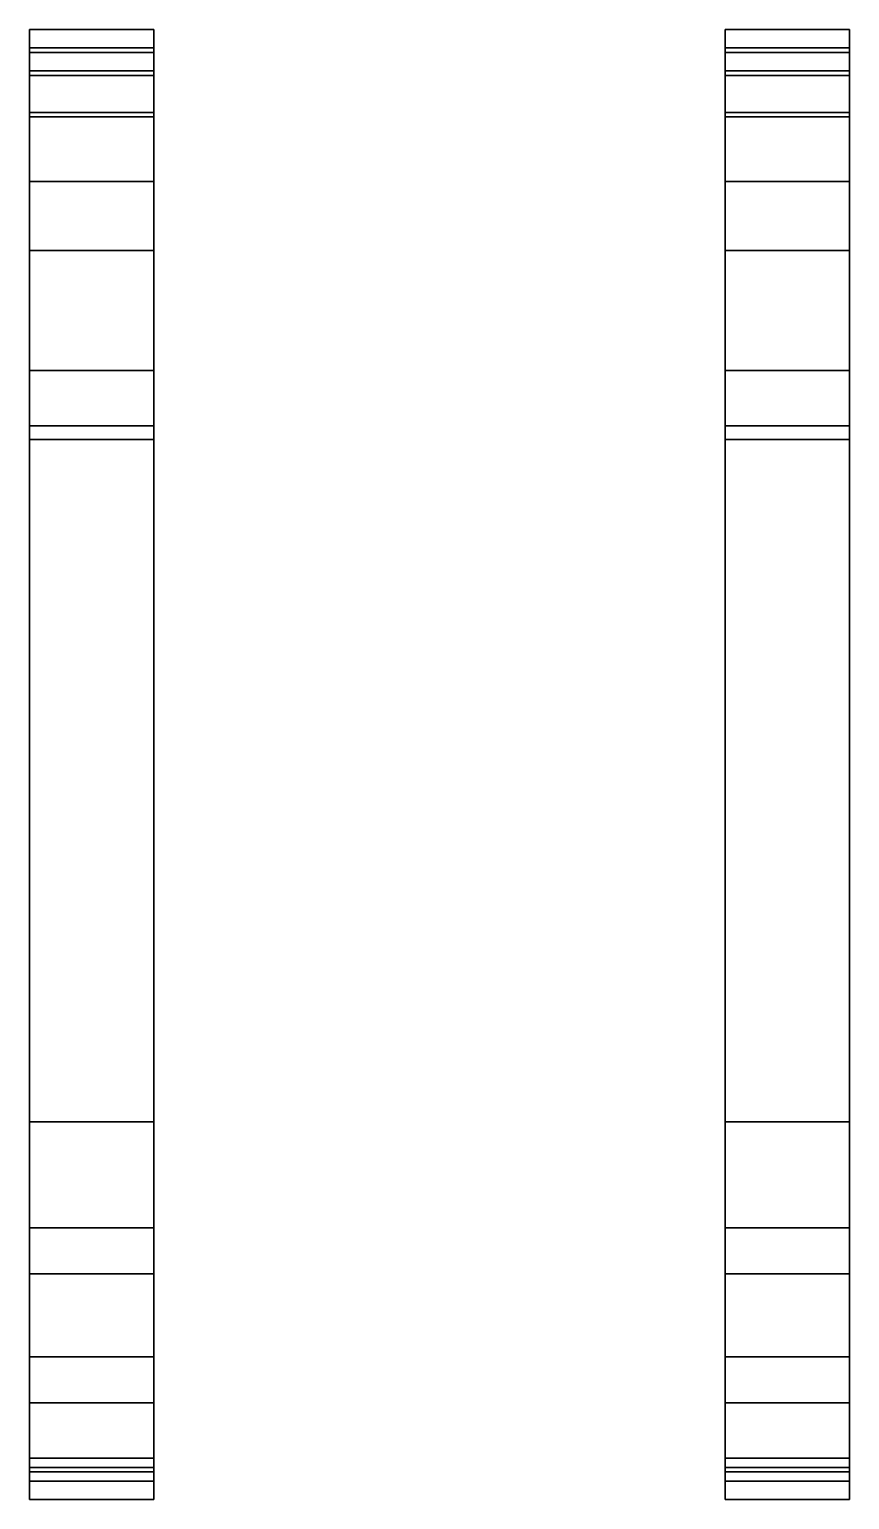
# Model space of a CAD drawing. Extents: x -0.89 to 0.89, y -1.76 to 1.43.
import ezdxf

# ---------------------------------------------------------------- set-up
doc = ezdxf.new("R2010")
doc.units = 0
doc.layers.add('TRACKS', color=3, linetype='CONTINUOUS')

msp = doc.modelspace()

# ---------------------------------------------------------------- linework, layer by layer
at = {"layer": 'TRACKS'}
for points in [[(-0.62, 1.43, 0.42), (-0.62, 1.38, 0.29), (-0.89, 1.38, 0.29), (-0.89, 1.43, 0.42)], [(-0.89, 1.43, 0.42), (-0.89, 1.38, 0.29), (-0.89, 1.33, 0.29), (-0.89, 1.38, 0.42)], [(-0.62, 1.39, 0.62), (-0.62, 1.43, 0.52), (-0.89, 1.43, 0.52), (-0.89, 1.39, 0.62)], [(-0.89, 1.39, 0.62), (-0.89, 1.43, 0.52), (-0.89, 1.38, 0.52), (-0.89, 1.34, 0.62)], [(-0.89, 1.43, 0.52), (-0.89, 1.43, 0.42), (-0.89, 1.38, 0.42), (-0.89, 1.38, 0.52)], [(-0.62, 1.43, 0.52), (-0.62, 1.43, 0.42), (-0.89, 1.43, 0.42), (-0.89, 1.43, 0.52)], [(-0.62, 1.33, 0.29), (-0.62, 1.38, 0.29), (-0.62, 1.43, 0.42), (-0.62, 1.38, 0.42)], [(-0.62, 1.38, 0.52), (-0.62, 1.43, 0.52), (-0.62, 1.39, 0.62), (-0.62, 1.34, 0.62)], [(-0.62, 1.38, 0.42), (-0.62, 1.43, 0.42), (-0.62, 1.43, 0.52), (-0.62, 1.38, 0.52)], [(0.62, 1.43, 0.42), (0.62, 1.38, 0.29), (0.62, 1.33, 0.29), (0.62, 1.38, 0.42)], [(0.89, 1.43, 0.42), (0.89, 1.38, 0.29), (0.62, 1.38, 0.29), (0.62, 1.43, 0.42)], [(0.62, 1.43, 0.52), (0.62, 1.43, 0.42), (0.62, 1.38, 0.42), (0.62, 1.38, 0.52)], [(0.89, 1.43, 0.52), (0.89, 1.43, 0.42), (0.62, 1.43, 0.42), (0.62, 1.43, 0.52)], [(0.62, 1.39, 0.62), (0.62, 1.43, 0.52), (0.62, 1.38, 0.52), (0.62, 1.34, 0.62)], [(0.89, 1.39, 0.62), (0.89, 1.43, 0.52), (0.62, 1.43, 0.52), (0.62, 1.39, 0.62)], [(0.89, 1.33, 0.29), (0.89, 1.38, 0.29), (0.89, 1.43, 0.42), (0.89, 1.38, 0.42)], [(0.89, 1.38, 0.42), (0.89, 1.43, 0.42), (0.89, 1.43, 0.52), (0.89, 1.38, 0.52)], [(0.89, 1.38, 0.52), (0.89, 1.43, 0.52), (0.89, 1.39, 0.62), (0.89, 1.34, 0.62)], [(-0.62, 1.25, 0.76), (-0.62, 1.39, 0.62), (-0.89, 1.39, 0.62), (-0.89, 1.25, 0.76)], [(-0.89, 1.25, 0.76), (-0.89, 1.39, 0.62), (-0.89, 1.34, 0.62), (-0.89, 1.24, 0.72)], [(-0.89, 1.38, 0.42), (-0.89, 1.33, 0.29), (-0.62, 1.33, 0.29), (-0.62, 1.38, 0.42)], [(-0.89, 1.38, 0.29), (-0.89, 1.24, 0.16), (-0.89, 1.24, 0.2), (-0.89, 1.33, 0.29)], [(-0.62, 1.38, 0.29), (-0.62, 1.24, 0.16), (-0.89, 1.24, 0.16), (-0.89, 1.38, 0.29)], [(-0.89, 1.34, 0.62), (-0.89, 1.38, 0.52), (-0.62, 1.38, 0.52), (-0.62, 1.34, 0.62)], [(-0.89, 1.38, 0.52), (-0.89, 1.38, 0.42), (-0.62, 1.38, 0.42), (-0.62, 1.38, 0.52)], [(-0.62, 1.34, 0.62), (-0.62, 1.39, 0.62), (-0.62, 1.25, 0.76), (-0.62, 1.24, 0.72)], [(-0.62, 1.24, 0.2), (-0.62, 1.24, 0.16), (-0.62, 1.38, 0.29), (-0.62, 1.33, 0.29)], [(0.62, 1.25, 0.76), (0.62, 1.39, 0.62), (0.62, 1.34, 0.62), (0.62, 1.24, 0.72)], [(0.89, 1.25, 0.76), (0.89, 1.39, 0.62), (0.62, 1.39, 0.62), (0.62, 1.25, 0.76)], [(0.62, 1.38, 0.29), (0.62, 1.24, 0.16), (0.62, 1.24, 0.2), (0.62, 1.33, 0.29)], [(0.89, 1.38, 0.29), (0.89, 1.24, 0.16), (0.62, 1.24, 0.16), (0.62, 1.38, 0.29)], [(0.62, 1.38, 0.42), (0.62, 1.33, 0.29), (0.89, 1.33, 0.29), (0.89, 1.38, 0.42)], [(0.62, 1.38, 0.52), (0.62, 1.38, 0.42), (0.89, 1.38, 0.42), (0.89, 1.38, 0.52)], [(0.62, 1.34, 0.62), (0.62, 1.38, 0.52), (0.89, 1.38, 0.52), (0.89, 1.34, 0.62)], [(0.89, 1.34, 0.62), (0.89, 1.39, 0.62), (0.89, 1.25, 0.76), (0.89, 1.24, 0.72)], [(0.89, 1.24, 0.2), (0.89, 1.24, 0.16), (0.89, 1.38, 0.29), (0.89, 1.33, 0.29)], [(-0.89, 1.24, 0.72), (-0.89, 1.34, 0.62), (-0.62, 1.34, 0.62), (-0.62, 1.24, 0.72)], [(0.62, 1.24, 0.72), (0.62, 1.34, 0.62), (0.89, 1.34, 0.62), (0.89, 1.24, 0.72)], [(-0.89, 1.33, 0.29), (-0.89, 1.24, 0.2), (-0.62, 1.24, 0.2), (-0.62, 1.33, 0.29)], [(0.62, 1.33, 0.29), (0.62, 1.24, 0.2), (0.89, 1.24, 0.2), (0.89, 1.33, 0.29)], [(-0.62, 1.1, 0.79), (-0.62, 1.25, 0.76), (-0.89, 1.25, 0.76), (-0.89, 1.1, 0.79)], [(-0.89, 1.1, 0.79), (-0.89, 1.25, 0.76), (-0.89, 1.24, 0.72), (-0.89, 1.1, 0.75)], [(-0.62, 1.24, 0.72), (-0.62, 1.25, 0.76), (-0.62, 1.1, 0.79), (-0.62, 1.1, 0.75)], [(0.62, 1.1, 0.79), (0.62, 1.25, 0.76), (0.62, 1.24, 0.72), (0.62, 1.1, 0.75)], [(0.89, 1.1, 0.79), (0.89, 1.25, 0.76), (0.62, 1.25, 0.76), (0.62, 1.1, 0.79)], [(0.89, 1.24, 0.72), (0.89, 1.25, 0.76), (0.89, 1.1, 0.79), (0.89, 1.1, 0.75)], [(-0.62, 1.24, 0.16), (-0.62, 0.57, 0.02), (-0.89, 0.57, 0.02), (-0.89, 1.24, 0.16)], [(-0.89, 1.24, 0.16), (-0.89, 0.57, 0.02), (-0.89, 0.57, 0.06), (-0.89, 1.24, 0.2)], [(-0.89, 1.24, 0.2), (-0.89, 0.57, 0.06), (-0.62, 0.57, 0.06), (-0.62, 1.24, 0.2)], [(-0.89, 1.1, 0.75), (-0.89, 1.24, 0.72), (-0.62, 1.24, 0.72), (-0.62, 1.1, 0.75)], [(-0.62, 0.57, 0.06), (-0.62, 0.57, 0.02), (-0.62, 1.24, 0.16), (-0.62, 1.24, 0.2)], [(0.62, 1.24, 0.16), (0.62, 0.57, 0.02), (0.62, 0.57, 0.06), (0.62, 1.24, 0.2)], [(0.89, 1.24, 0.16), (0.89, 0.57, 0.02), (0.62, 0.57, 0.02), (0.62, 1.24, 0.16)], [(0.62, 1.24, 0.2), (0.62, 0.57, 0.06), (0.89, 0.57, 0.06), (0.89, 1.24, 0.2)], [(0.62, 1.1, 0.75), (0.62, 1.24, 0.72), (0.89, 1.24, 0.72), (0.89, 1.1, 0.75)], [(0.89, 0.57, 0.06), (0.89, 0.57, 0.02), (0.89, 1.24, 0.16), (0.89, 1.24, 0.2)], [(-0.62, 0.95, 0.76), (-0.62, 1.1, 0.79), (-0.89, 1.1, 0.79), (-0.89, 0.95, 0.76)], [(-0.89, 0.95, 0.76), (-0.89, 1.1, 0.79), (-0.89, 1.1, 0.75), (-0.89, 0.95, 0.72)], [(-0.89, 0.95, 0.72), (-0.89, 1.1, 0.75), (-0.62, 1.1, 0.75), (-0.62, 0.95, 0.72)], [(-0.62, 1.1, 0.75), (-0.62, 1.1, 0.79), (-0.62, 0.95, 0.76), (-0.62, 0.95, 0.72)], [(0.62, 0.95, 0.76), (0.62, 1.1, 0.79), (0.62, 1.1, 0.75), (0.62, 0.95, 0.72)], [(0.89, 0.95, 0.76), (0.89, 1.1, 0.79), (0.62, 1.1, 0.79), (0.62, 0.95, 0.76)], [(0.62, 0.95, 0.72), (0.62, 1.1, 0.75), (0.89, 1.1, 0.75), (0.89, 0.95, 0.72)], [(0.89, 1.1, 0.75), (0.89, 1.1, 0.79), (0.89, 0.95, 0.76), (0.89, 0.95, 0.72)], [(-0.62, 0.69, 0.68), (-0.62, 0.95, 0.76), (-0.89, 0.95, 0.76), (-0.89, 0.69, 0.68)], [(-0.89, 0.69, 0.68), (-0.89, 0.95, 0.76), (-0.89, 0.95, 0.72), (-0.89, 0.69, 0.64)], [(-0.89, 0.69, 0.64), (-0.89, 0.95, 0.72), (-0.62, 0.95, 0.72), (-0.62, 0.69, 0.64)], [(-0.62, 0.95, 0.72), (-0.62, 0.95, 0.76), (-0.62, 0.69, 0.68), (-0.62, 0.69, 0.64)], [(0.89, 0.69, 0.68), (0.89, 0.95, 0.76), (0.62, 0.95, 0.76), (0.62, 0.69, 0.68)], [(0.62, 0.69, 0.68), (0.62, 0.95, 0.76), (0.62, 0.95, 0.72), (0.62, 0.69, 0.64)], [(0.62, 0.69, 0.64), (0.62, 0.95, 0.72), (0.89, 0.95, 0.72), (0.89, 0.69, 0.64)], [(0.89, 0.95, 0.72), (0.89, 0.95, 0.76), (0.89, 0.69, 0.68), (0.89, 0.69, 0.64)], [(-0.89, 0.54, 0.61), (-0.89, 0.69, 0.64), (-0.62, 0.69, 0.64), (-0.62, 0.54, 0.61)], [(-0.89, 0.54, 0.65), (-0.89, 0.69, 0.68), (-0.89, 0.69, 0.64), (-0.89, 0.54, 0.61)], [(-0.62, 0.54, 0.65), (-0.62, 0.69, 0.68), (-0.89, 0.69, 0.68), (-0.89, 0.54, 0.65)], [(-0.62, 0.69, 0.64), (-0.62, 0.69, 0.68), (-0.62, 0.54, 0.65), (-0.62, 0.54, 0.61)], [(0.62, 0.54, 0.65), (0.62, 0.69, 0.68), (0.62, 0.69, 0.64), (0.62, 0.54, 0.61)], [(0.62, 0.54, 0.61), (0.62, 0.69, 0.64), (0.89, 0.69, 0.64), (0.89, 0.54, 0.61)], [(0.89, 0.54, 0.65), (0.89, 0.69, 0.68), (0.62, 0.69, 0.68), (0.62, 0.54, 0.65)], [(0.89, 0.69, 0.64), (0.89, 0.69, 0.68), (0.89, 0.54, 0.65), (0.89, 0.54, 0.61)], [(-0.62, 0.57, 0.02), (-0.62, -1.17, 0.02), (-0.89, -1.17, 0.02), (-0.89, 0.57, 0.02)], [(-0.89, 0.57, 0.02), (-0.89, -1.17, 0.02), (-0.89, -1.17, 0.06), (-0.89, 0.57, 0.06)], [(-0.89, 0.57, 0.06), (-0.89, -1.17, 0.06), (-0.62, -1.17, 0.06), (-0.62, 0.57, 0.06)], [(-0.62, -1.17, 0.06), (-0.62, -1.17, 0.02), (-0.62, 0.57, 0.02), (-0.62, 0.57, 0.06)], [(0.62, 0.57, 0.02), (0.62, -1.17, 0.02), (0.62, -1.17, 0.06), (0.62, 0.57, 0.06)], [(0.89, 0.57, 0.02), (0.89, -1.17, 0.02), (0.62, -1.17, 0.02), (0.62, 0.57, 0.02)], [(0.62, 0.57, 0.06), (0.62, -1.17, 0.06), (0.89, -1.17, 0.06), (0.89, 0.57, 0.06)], [(0.89, -1.17, 0.06), (0.89, -1.17, 0.02), (0.89, 0.57, 0.02), (0.89, 0.57, 0.06)], [(-0.89, -0.94, 0.65), (-0.89, 0.54, 0.65), (-0.89, 0.54, 0.61), (-0.89, -0.94, 0.61)], [(-0.89, -0.94, 0.61), (-0.89, 0.54, 0.61), (-0.62, 0.54, 0.61), (-0.62, -0.94, 0.61)], [(-0.62, -0.94, 0.65), (-0.62, 0.54, 0.65), (-0.89, 0.54, 0.65), (-0.89, -0.94, 0.65)], [(-0.62, 0.54, 0.61), (-0.62, 0.54, 0.65), (-0.62, -0.94, 0.65), (-0.62, -0.94, 0.61)], [(0.62, -0.94, 0.65), (0.62, 0.54, 0.65), (0.62, 0.54, 0.61), (0.62, -0.94, 0.61)], [(0.89, -0.94, 0.65), (0.89, 0.54, 0.65), (0.62, 0.54, 0.65), (0.62, -0.94, 0.65)], [(0.62, -0.94, 0.61), (0.62, 0.54, 0.61), (0.89, 0.54, 0.61), (0.89, -0.94, 0.61)], [(0.89, 0.54, 0.61), (0.89, 0.54, 0.65), (0.89, -0.94, 0.65), (0.89, -0.94, 0.61)], [(-0.89, -1.27, 0.67), (-0.89, -0.94, 0.65), (-0.89, -0.94, 0.61), (-0.89, -1.27, 0.63)], [(-0.89, -1.27, 0.63), (-0.89, -0.94, 0.61), (-0.62, -0.94, 0.61), (-0.62, -1.27, 0.63)], [(-0.62, -1.27, 0.67), (-0.62, -0.94, 0.65), (-0.89, -0.94, 0.65), (-0.89, -1.27, 0.67)], [(-0.62, -0.94, 0.61), (-0.62, -0.94, 0.65), (-0.62, -1.27, 0.67), (-0.62, -1.27, 0.63)], [(0.62, -1.27, 0.63), (0.62, -0.94, 0.61), (0.89, -0.94, 0.61), (0.89, -1.27, 0.63)], [(0.62, -1.27, 0.67), (0.62, -0.94, 0.65), (0.62, -0.94, 0.61), (0.62, -1.27, 0.63)], [(0.89, -1.27, 0.67), (0.89, -0.94, 0.65), (0.62, -0.94, 0.65), (0.62, -1.27, 0.67)], [(0.89, -0.94, 0.61), (0.89, -0.94, 0.65), (0.89, -1.27, 0.67), (0.89, -1.27, 0.63)], [(-0.62, -1.17, 0.02), (-0.62, -1.55, 0.12), (-0.89, -1.55, 0.12), (-0.89, -1.17, 0.02)], [(-0.89, -1.17, 0.02), (-0.89, -1.55, 0.12), (-0.89, -1.55, 0.16), (-0.89, -1.17, 0.06)], [(-0.89, -1.17, 0.06), (-0.89, -1.55, 0.16), (-0.62, -1.55, 0.16), (-0.62, -1.17, 0.06)], [(-0.62, -1.55, 0.16), (-0.62, -1.55, 0.12), (-0.62, -1.17, 0.02), (-0.62, -1.17, 0.06)], [(0.62, -1.17, 0.02), (0.62, -1.55, 0.12), (0.62, -1.55, 0.16), (0.62, -1.17, 0.06)], [(0.89, -1.17, 0.02), (0.89, -1.55, 0.12), (0.62, -1.55, 0.12), (0.62, -1.17, 0.02)], [(0.62, -1.17, 0.06), (0.62, -1.55, 0.16), (0.89, -1.55, 0.16), (0.89, -1.17, 0.06)], [(0.89, -1.55, 0.16), (0.89, -1.55, 0.12), (0.89, -1.17, 0.02), (0.89, -1.17, 0.06)], [(-0.89, -1.45, 0.69), (-0.89, -1.27, 0.67), (-0.89, -1.27, 0.63), (-0.89, -1.45, 0.65)], [(-0.89, -1.45, 0.65), (-0.89, -1.27, 0.63), (-0.62, -1.27, 0.63), (-0.62, -1.45, 0.65)], [(-0.62, -1.45, 0.69), (-0.62, -1.27, 0.67), (-0.89, -1.27, 0.67), (-0.89, -1.45, 0.69)], [(-0.62, -1.27, 0.63), (-0.62, -1.27, 0.67), (-0.62, -1.45, 0.69), (-0.62, -1.45, 0.65)], [(0.89, -1.45, 0.69), (0.89, -1.27, 0.67), (0.62, -1.27, 0.67), (0.62, -1.45, 0.69)], [(0.62, -1.45, 0.69), (0.62, -1.27, 0.67), (0.62, -1.27, 0.63), (0.62, -1.45, 0.65)], [(0.62, -1.45, 0.65), (0.62, -1.27, 0.63), (0.89, -1.27, 0.63), (0.89, -1.45, 0.65)], [(0.89, -1.27, 0.63), (0.89, -1.27, 0.67), (0.89, -1.45, 0.69), (0.89, -1.45, 0.65)], [(-0.62, -1.55, 0.69), (-0.62, -1.45, 0.69), (-0.89, -1.45, 0.69), (-0.89, -1.55, 0.69)], [(-0.89, -1.55, 0.69), (-0.89, -1.45, 0.69), (-0.89, -1.45, 0.65), (-0.89, -1.55, 0.65)], [(-0.89, -1.55, 0.65), (-0.89, -1.45, 0.65), (-0.62, -1.45, 0.65), (-0.62, -1.55, 0.65)], [(-0.62, -1.45, 0.65), (-0.62, -1.45, 0.69), (-0.62, -1.55, 0.69), (-0.62, -1.55, 0.65)], [(0.89, -1.55, 0.69), (0.89, -1.45, 0.69), (0.62, -1.45, 0.69), (0.62, -1.55, 0.69)], [(0.62, -1.55, 0.69), (0.62, -1.45, 0.69), (0.62, -1.45, 0.65), (0.62, -1.55, 0.65)], [(0.62, -1.55, 0.65), (0.62, -1.45, 0.65), (0.89, -1.45, 0.65), (0.89, -1.55, 0.65)], [(0.89, -1.45, 0.65), (0.89, -1.45, 0.69), (0.89, -1.55, 0.69), (0.89, -1.55, 0.65)], [(-0.62, -1.55, 0.12), (-0.62, -1.7, 0.24), (-0.89, -1.7, 0.24), (-0.89, -1.55, 0.12)], [(-0.89, -1.55, 0.12), (-0.89, -1.7, 0.24), (-0.89, -1.67, 0.26), (-0.89, -1.55, 0.16)], [(-0.89, -1.55, 0.16), (-0.89, -1.67, 0.26), (-0.62, -1.67, 0.26), (-0.62, -1.55, 0.16)], [(-0.89, -1.67, 0.56), (-0.89, -1.55, 0.65), (-0.62, -1.55, 0.65), (-0.62, -1.67, 0.56)], [(-0.89, -1.69, 0.59), (-0.89, -1.55, 0.69), (-0.89, -1.55, 0.65), (-0.89, -1.67, 0.56)], [(-0.62, -1.69, 0.59), (-0.62, -1.55, 0.69), (-0.89, -1.55, 0.69), (-0.89, -1.69, 0.59)], [(-0.62, -1.67, 0.26), (-0.62, -1.7, 0.24), (-0.62, -1.55, 0.12), (-0.62, -1.55, 0.16)], [(-0.62, -1.55, 0.65), (-0.62, -1.55, 0.69), (-0.62, -1.69, 0.59), (-0.62, -1.67, 0.56)], [(0.62, -1.55, 0.12), (0.62, -1.7, 0.24), (0.62, -1.67, 0.26), (0.62, -1.55, 0.16)], [(0.89, -1.55, 0.12), (0.89, -1.7, 0.24), (0.62, -1.7, 0.24), (0.62, -1.55, 0.12)], [(0.62, -1.55, 0.16), (0.62, -1.67, 0.26), (0.89, -1.67, 0.26), (0.89, -1.55, 0.16)], [(0.89, -1.69, 0.59), (0.89, -1.55, 0.69), (0.62, -1.55, 0.69), (0.62, -1.69, 0.59)], [(0.62, -1.69, 0.59), (0.62, -1.55, 0.69), (0.62, -1.55, 0.65), (0.62, -1.67, 0.56)], [(0.62, -1.67, 0.56), (0.62, -1.55, 0.65), (0.89, -1.55, 0.65), (0.89, -1.67, 0.56)], [(0.89, -1.67, 0.26), (0.89, -1.7, 0.24), (0.89, -1.55, 0.12), (0.89, -1.55, 0.16)], [(0.89, -1.55, 0.65), (0.89, -1.55, 0.69), (0.89, -1.69, 0.59), (0.89, -1.67, 0.56)], [(-0.89, -1.7, 0.24), (-0.89, -1.76, 0.41), (-0.89, -1.72, 0.41), (-0.89, -1.67, 0.26)], [(-0.89, -1.67, 0.26), (-0.89, -1.72, 0.41), (-0.62, -1.72, 0.41), (-0.62, -1.67, 0.26)], [(-0.89, -1.76, 0.41), (-0.89, -1.69, 0.59), (-0.89, -1.67, 0.56), (-0.89, -1.72, 0.41)], [(-0.89, -1.72, 0.41), (-0.89, -1.67, 0.56), (-0.62, -1.67, 0.56), (-0.62, -1.72, 0.41)], [(-0.62, -1.76, 0.41), (-0.62, -1.69, 0.59), (-0.89, -1.69, 0.59), (-0.89, -1.76, 0.41)], [(-0.62, -1.72, 0.41), (-0.62, -1.76, 0.41), (-0.62, -1.7, 0.24), (-0.62, -1.67, 0.26)], [(-0.62, -1.67, 0.56), (-0.62, -1.69, 0.59), (-0.62, -1.76, 0.41), (-0.62, -1.72, 0.41)], [(0.62, -1.7, 0.24), (0.62, -1.76, 0.41), (0.62, -1.72, 0.41), (0.62, -1.67, 0.26)], [(0.62, -1.67, 0.26), (0.62, -1.72, 0.41), (0.89, -1.72, 0.41), (0.89, -1.67, 0.26)], [(0.62, -1.76, 0.41), (0.62, -1.69, 0.59), (0.62, -1.67, 0.56), (0.62, -1.72, 0.41)], [(0.62, -1.72, 0.41), (0.62, -1.67, 0.56), (0.89, -1.67, 0.56), (0.89, -1.72, 0.41)], [(0.89, -1.76, 0.41), (0.89, -1.69, 0.59), (0.62, -1.69, 0.59), (0.62, -1.76, 0.41)], [(0.89, -1.72, 0.41), (0.89, -1.76, 0.41), (0.89, -1.7, 0.24), (0.89, -1.67, 0.26)], [(0.89, -1.67, 0.56), (0.89, -1.69, 0.59), (0.89, -1.76, 0.41), (0.89, -1.72, 0.41)], [(-0.62, -1.7, 0.24), (-0.62, -1.76, 0.41), (-0.89, -1.76, 0.41), (-0.89, -1.7, 0.24)], [(0.89, -1.7, 0.24), (0.89, -1.76, 0.41), (0.62, -1.76, 0.41), (0.62, -1.7, 0.24)]]:
    msp.add_3dface(points, dxfattribs=at)

doc.saveas('drawing.dxf')
